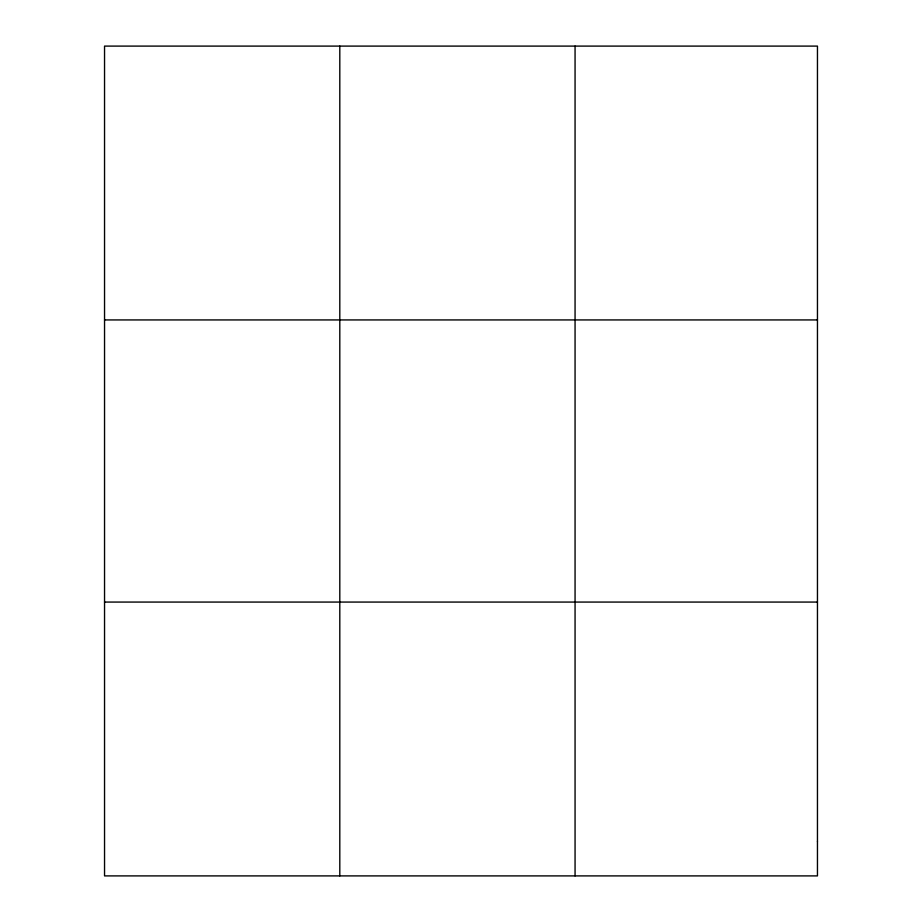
<?xml version="1.0" encoding="UTF-8"?>
<svg xmlns="http://www.w3.org/2000/svg" width="922" height="922" viewBox="0 0 922 922"><rect width="100%" height="100%" fill="white"/><g stroke="black" fill="none" stroke-linecap="round" stroke-linejoin="round"><path stroke-width="1.38" d="M575.063 875.9L575.063 46.1M104.543 319.934L817.457 319.934M104.543 602.066L817.457 602.066M339.803 46.1L339.803 875.9M817.457 841.671L817.457 875.9L104.543 875.9L104.543 46.1L817.457 46.1L817.457 841.671"/></g></svg>
